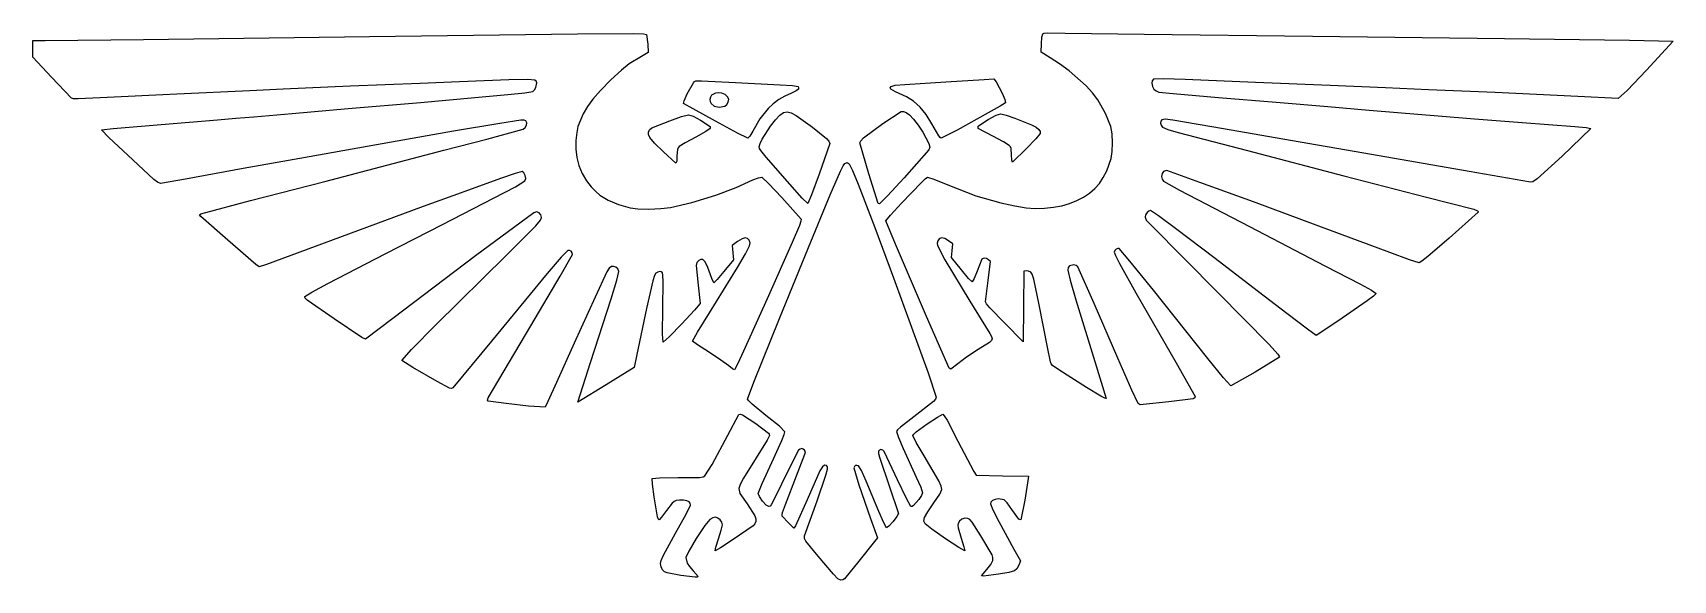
# Model space of a CAD drawing. Extents: x 161 to 610, y 135 to 285.
import ezdxf

# ---------------------------------------------------------------- set-up
doc = ezdxf.new("R2010")
doc.units = 0

msp = doc.modelspace()

# ---------------------------------------------------------------- linework, layer by layer
at = {"layer": 'Calque 1'}
for p, q in [((164.63423, 282.67641), (191.55553, 282.94917)), ((191.55553, 282.94917), (253.33573, 283.74981)), ((253.33573, 283.74981), (310.24513, 284.44611)), ((310.24513, 284.44611), (325.561505, 284.518667)), ((325.561505, 284.518667), (328.34098, 284.431195)), ((328.34098, 284.431195), (329.15043, 284.24777)), ((329.15043, 284.24777), (329.48768, 281.59872)), ((437.15821, 281.76907), (437.298584, 283.524795)), ((437.298584, 283.524795), (437.54164, 284.46644)), ((437.54164, 284.46644), (437.927731, 284.652943)), ((437.927731, 284.652943), (438.886811, 284.74535)), ((438.886811, 284.74535), (443.69003, 284.69033)), ((443.69003, 284.69033), (465.26703, 284.3907)), ((465.26703, 284.3907), (511.30453, 283.87003)), ((511.30453, 283.87003), (563.82433, 283.2108)), ((563.82433, 283.2108), (598.02173, 282.77199)), ((598.02173, 282.77199), (609.99413, 282.44369)), ((161.26679, 280.36431), (161.26079, 282.67941)), ((161.26079, 282.67941), (164.63423, 282.67641)), ((161.27279, 278.0492), (161.26679, 280.36431)), ((327.78028, 278.31025), (324.37638, 276.24501)), ((329.59667, 279.319), (327.78028, 278.31025)), ((329.48768, 281.59872), (329.59667, 279.319)), ((437.08891, 279.45016), (437.15821, 281.76907)), ((439.59385, 277.92847), (437.08891, 279.45016)), ((609.99413, 282.44369), (602.70721, 274.53746)), ((166.34479, 272.62525), (161.27279, 278.0492)), ((322.257377, 274.519969), (319.39202, 271.85613)), ((324.37638, 276.24501), (322.257377, 274.519969)), ((442.136895, 276.240064), (439.59385, 277.92847)), ((444.73346, 274.31753), (442.136895, 276.240064)), ((449.37227, 270.23709), (444.73346, 274.31753)), ((602.70721, 274.53746), (597.361427, 269.004874)), ((171.8843, 266.86306), (166.34479, 272.62525)), ((229.78773, 269.32159), (220.65961, 268.91198)), ((248.04393, 270.10846), (229.78773, 269.32159)), ((267.22623, 270.89902), (248.04393, 270.10846)), ((277.94183, 271.30528), (267.22623, 270.89902)), ((291.48523, 271.85065), (277.94183, 271.30528)), ((296.65545, 272.001773), (291.48523, 271.85065)), ((298.56284, 271.84025), (296.65545, 272.001773)), ((298.497154, 269.174551), (298.83915, 269.81496)), ((298.948184, 271.492914), (298.56284, 271.84025)), ((298.83915, 269.81496), (299.10846, 271.06787)), ((299.10846, 271.06787), (298.948184, 271.492914)), ((319.39202, 271.85613), (316.529672, 268.929748)), ((340.23926, 268.01696), (341.9535, 271.03776)), ((341.9535, 271.03776), (342.280846, 271.390127)), ((342.280846, 271.390127), (342.659365, 271.582223)), ((342.659365, 271.582223), (344.13974, 271.64346)), ((344.13974, 271.64346), (353.48054, 271.17319)), ((353.48054, 271.17319), (365.73934, 270.53249)), ((365.73934, 270.53249), (369.062901, 270.291142)), ((369.062901, 270.291142), (370.60312, 270.02836)), ((370.73621, 269.37292), (370.102647, 268.895405)), ((370.60312, 270.02836), (370.756867, 269.721171)), ((370.756867, 269.721171), (370.73621, 269.37292)), ((395.813076, 269.665959), (396.05138, 270.04683)), ((395.95818, 269.30347), (395.813076, 269.665959)), ((397.22409, 268.63763), (395.95818, 269.30347)), ((396.05138, 270.04683), (397.13358, 270.38747)), ((397.13358, 270.38747), (399.83083, 270.6178)), ((399.83083, 270.6178), (411.02743, 271.31768)), ((411.02743, 271.31768), (421.49993, 272.00283)), ((421.49993, 272.00283), (424.16721, 272.17104)), ((424.16721, 272.17104), (424.75659, 271.34332)), ((424.75659, 271.34332), (426.41008, 268.24486)), ((451.147339, 268.288766), (449.37227, 270.23709)), ((467.502479, 271.647854), (467.38369, 270.93174)), ((467.38369, 270.93174), (467.542025, 270.107428)), ((467.84671, 272.05094), (467.502479, 271.647854)), ((467.542025, 270.107428), (467.92431, 269.36338)), ((470.435065, 272.12927), (467.84671, 272.05094)), ((467.92431, 269.36338), (468.554158, 268.834095)), ((476.51182, 271.94528), (470.435065, 272.12927)), ((495.69412, 271.17892), (476.51182, 271.94528)), ((516.19932, 270.36773), (495.69412, 271.17892)), ((531.28052, 269.71829), (516.19932, 270.36773)), ((543.05452, 269.18696), (531.28052, 269.71829)), ((172.425604, 266.710905), (171.8843, 266.86306)), ((173.694269, 266.668899), (172.425604, 266.710905)), ((179.70471, 266.92566), (173.694269, 266.668899)), ((200.68361, 267.98386), (179.70471, 266.92566)), ((220.65961, 268.91198), (200.68361, 267.98386)), ((247.51463, 264.01878), (267.35843, 265.73168)), ((267.35843, 265.73168), (282.17513, 267.06459)), ((282.17513, 267.06459), (291.24479, 267.86905)), ((291.24479, 267.86905), (295.871807, 268.33783)), ((295.871807, 268.33783), (298.05309, 268.7197)), ((298.05309, 268.7197), (298.497154, 269.174551)), ((314.41791, 266.57347), (313.005566, 264.602559)), ((316.529672, 268.929748), (314.41791, 266.57347)), ((339.30502, 265.39599), (339.411881, 266.187966)), ((347.9788, 260.54778), (339.30502, 265.39599)), ((339.411881, 266.187966), (340.23926, 268.01696)), ((346.605102, 267.167856), (346.46909, 266.54937)), ((346.46909, 266.54937), (346.566239, 265.931689)), ((346.566239, 265.931689), (346.79982, 265.43265)), ((346.93211, 267.66881), (346.605102, 267.167856)), ((346.79982, 265.43265), (347.65971, 264.72866)), ((348.05659, 268.24982), (346.93211, 267.66881)), ((348.827776, 268.30196), (348.05659, 268.24982)), ((349.75305, 268.19732), (348.827776, 268.30196)), ((350.65205, 267.850946), (349.75305, 268.19732)), ((350.5398, 264.72208), (351.09757, 265.161214)), ((351.31348, 267.2773), (350.65205, 267.850946)), ((351.09757, 265.161214), (351.51737, 265.79726)), ((351.69015, 266.560804), (351.31348, 267.2773)), ((351.51737, 265.79726), (351.69015, 266.560804)), ((363.770155, 265.318446), (362.38184, 264.01718)), ((365.31612, 266.4864), (363.770155, 265.318446)), ((367.018487, 267.455141), (365.31612, 266.4864)), ((368.78285, 268.27743), (367.018487, 267.455141)), ((370.102647, 268.895405), (368.78285, 268.27743)), ((400.23731, 267.27602), (397.22409, 268.63763)), ((402.200089, 266.052351), (400.23731, 267.27602)), ((403.97722, 264.42528), (402.200089, 266.052351)), ((427.34215, 265.62999), (425.901875, 264.663673)), ((426.41008, 268.24486), (427.122824, 266.54006)), ((427.122824, 266.54006), (427.34215, 265.62999)), ((452.60074, 266.40063), (451.147339, 268.288766)), ((454.74096, 262.70328), (452.60074, 266.40063)), ((468.554158, 268.834095), (469.31338, 268.53398)), ((469.31338, 268.53398), (473.20452, 268.14415)), ((473.20452, 268.14415), (485.63992, 267.09042)), ((485.63992, 267.09042), (501.38262, 265.74357)), ((501.38262, 265.74357), (515.53782, 264.55259)), ((561.31082, 268.38275), (543.05452, 269.18696)), ((583.91932, 267.3267), (561.31082, 268.38275)), ((594.95482, 266.80432), (583.91932, 267.3267)), ((597.361427, 269.004874), (594.95482, 266.80432)), ((197.50846, 259.79468), (211.79596, 260.97745)), ((211.79596, 260.97745), (216.82304, 261.37994)), ((216.82304, 261.37994), (221.71783, 261.77797)), ((221.71783, 261.77797), (232.16883, 262.69571)), ((232.16883, 262.69571), (247.51463, 264.01878)), ((294.751509, 260.865975), (288.98889, 259.98734)), ((295.710375, 260.868243), (294.751509, 260.865975)), ((296.11903, 260.64679), (295.710375, 260.868243)), ((296.423332, 260.140315), (296.11903, 260.64679)), ((311.8248, 262.60272), (310.38533, 259.15585)), ((313.005566, 264.602559), (311.8248, 262.60272)), ((330.55895, 258.71504), (335.48889, 260.71058)), ((335.48889, 260.71058), (338.734295, 261.868305)), ((338.734295, 261.868305), (340.59241, 262.35337)), ((340.59241, 262.35337), (341.859126, 261.994176)), ((341.859126, 261.994176), (343.95301, 260.87326)), ((343.95301, 260.87326), (346.58941, 259.15089)), ((347.65971, 264.72866), (349.03632, 264.43119)), ((347.97885, 260.54778), (347.9788, 260.54778)), ((354.046324, 257.307708), (347.97885, 260.54778)), ((349.03632, 264.43119), (350.5398, 264.72205)), ((350.5398, 264.72205), (350.5398, 264.72208)), ((360.17752, 261.20697), (358.25038, 257.87474)), ((362.38184, 264.01718), (360.17752, 261.20697)), ((363.05072, 259.17155), (364.422879, 260.9346)), ((364.422879, 260.9346), (365.57816, 262.19602)), ((365.57816, 262.19602), (366.584646, 262.911483)), ((366.584646, 262.911483), (367.60689, 263.10022)), ((367.60689, 263.10022), (368.723484, 262.880472)), ((368.723484, 262.880472), (370.05352, 262.13208)), ((370.05352, 262.13208), (374.51498, 258.92521)), ((393.82951, 259.96204), (398.77723, 263.2128)), ((398.77723, 263.2128), (399.414471, 263.228991)), ((399.414471, 263.228991), (400.13827, 262.98926)), ((400.13827, 262.98926), (401.066329, 262.280745)), ((401.066329, 262.280745), (402.20378, 261.14296)), ((402.20378, 261.14296), (403.488235, 259.501804)), ((405.62858, 262.372321), (403.97722, 264.42528)), ((407.20071, 259.88638), (405.62858, 262.372321)), ((422.62449, 262.82362), (414.08056, 258.15894)), ((420.760282, 259.884889), (422.63966, 261.05949)), ((425.901875, 264.663673), (422.62449, 262.82362)), ((422.63966, 261.05949), (424.786932, 262.180604)), ((424.786932, 262.180604), (426.08168, 262.57109)), ((426.08168, 262.57109), (427.546, 262.223455)), ((427.546, 262.223455), (429.88824, 261.38766)), ((429.88824, 261.38766), (434.44289, 259.5493)), ((456.14105, 259.13141), (454.74096, 262.70328)), ((469.872209, 260.55746), (469.76509, 260.02246)), ((470.12974, 260.95674), (469.872209, 260.55746)), ((470.98187, 261.103229), (470.12974, 260.95674)), ((473.1063, 260.84222), (470.98187, 261.103229)), ((486.963, 258.46976), (473.1063, 260.84222)), ((515.53782, 264.55259), (526.78262, 263.62121)), ((526.78262, 263.62121), (534.58783, 262.95418)), ((534.58783, 262.95418), (545.70033, 262.03895)), ((545.70033, 262.03895), (555.6222, 261.24004)), ((555.6222, 261.24004), (568.7191, 260.2011)), ((180.07698, 258.19236), (183.23256, 258.59222)), ((182.04972, 256.15319), (180.07698, 258.19236)), ((188.61882, 250.00865), (182.04972, 256.15319)), ((183.23256, 258.59222), (197.50846, 259.79468)), ((276.35429, 257.81426), (255.31989, 254.08372)), ((288.98889, 259.98734), (276.35429, 257.81426)), ((285.48244, 255.69337), (295.39816, 258.4228)), ((295.39816, 258.4228), (295.936496, 258.858633)), ((295.936496, 258.858633), (296.31059, 259.46695)), ((296.31059, 259.46695), (296.423332, 260.140315)), ((310.040612, 257.441079), (309.80667, 255.32139)), ((310.38533, 259.15585), (310.040612, 257.441079)), ((329.68924, 257.6665), (330.016121, 258.25902)), ((329.689445, 256.933211), (329.68924, 257.6665)), ((330.05265, 256.10867), (329.689445, 256.933211)), ((330.016121, 258.25902), (330.55895, 258.71504)), ((331.363759, 254.590346), (330.05265, 256.10867)), ((342.59466, 256.22109), (339.683999, 254.648462)), ((345.36129, 257.726723), (342.59466, 256.22109)), ((346.59441, 258.56007), (345.36129, 257.726723)), ((346.58941, 259.15089), (346.59441, 258.56007)), ((356.82126, 255.95885), (354.046324, 257.307708)), ((357.40352, 256.469934), (356.82126, 255.95885)), ((358.25038, 257.87474), (357.40352, 256.469934)), ((360.7483, 255.64398), (363.05072, 259.17155)), ((374.51498, 258.92521), (378.41758, 255.87269)), ((378.41758, 255.87269), (379.02048, 255.138333)), ((387.770967, 255.234534), (388.4717, 255.99584)), ((388.4717, 255.99584), (393.82951, 259.96204)), ((403.488235, 259.501804), (404.76975, 257.58308)), ((404.76975, 257.58308), (406.39591, 254.45807)), ((409.0893, 256.55182), (407.20071, 259.88638)), ((409.08934, 256.55182), (409.0893, 256.55182)), ((409.443986, 256.131383), (409.08934, 256.55182)), ((409.78718, 255.95651), (409.443986, 256.131383)), ((414.08056, 258.15894), (409.78718, 255.95651)), ((419.88993, 258.60403), (419.89693, 259.18353)), ((423.85645, 256.47829), (419.88993, 258.60403)), ((419.89693, 259.18353), (420.760282, 259.884889)), ((426.759109, 254.948025), (423.85645, 256.47829)), ((434.44289, 259.5493), (435.701729, 258.916456)), ((436.80435, 257.1764), (435.628122, 255.713334)), ((435.701729, 258.916456), (436.49952, 258.31461)), ((436.49952, 258.31461), (436.799752, 257.740532)), ((436.799752, 257.740532), (436.80435, 257.1764)), ((456.50751, 257.147605), (456.14105, 259.13141)), ((456.63736, 254.63349), (456.50751, 257.147605)), ((469.76509, 260.02246), (469.920876, 259.442974)), ((469.920876, 259.442974), (470.2954, 258.93674)), ((470.2954, 258.93674), (471.777125, 258.322911)), ((471.777125, 258.322911), (474.59487, 257.48475)), ((474.59487, 257.48475), (493.57757, 252.52057)), ((505.3515, 255.29628), (486.963, 258.46976)), ((568.7191, 260.2011), (583.0814, 259.10899)), ((587.44703, 258.57416), (579.58996, 251.04935)), ((583.0814, 259.10899), (586.195483, 258.81879)), ((586.195483, 258.81879), (587.44703, 258.57416)), ((255.31989, 254.08372), (234.28549, 250.37082)), ((259.81784, 248.95836), (273.70844, 252.61356)), ((273.70844, 252.61356), (285.48244, 255.69337)), ((309.80667, 255.32139), (309.78895, 252.952229)), ((309.78895, 252.952229), (310.05851, 250.66439)), ((333.7626, 252.15895), (331.363759, 254.590346)), ((333.76266, 252.15895), (333.7626, 252.15895)), ((337.20471, 249.07734), (333.76266, 252.15895)), ((337.579677, 252.833091), (337.47332, 251.07435)), ((337.770531, 253.281916), (337.579677, 252.833091)), ((338.10464, 253.65404), (337.770531, 253.281916)), ((339.683999, 254.648462), (338.10464, 253.65404)), ((359.96769, 253.53641), (360.199107, 254.444369)), ((360.070382, 253.10002), (359.96769, 253.53641)), ((360.401199, 252.517467), (360.070382, 253.10002)), ((360.199107, 254.444369), (360.7483, 255.64398)), ((361.85278, 250.75829), (360.401199, 252.517467)), ((379.26248, 254.5155), (376.40814, 246.05328)), ((379.02048, 255.138333), (379.26248, 254.5155)), ((387.47951, 254.66054), (387.770967, 255.234534)), ((389.99306, 246.19462), (387.47951, 254.66054)), ((406.38891, 252.78473), (399.65313, 245.10855)), ((406.610056, 253.514559), (406.38891, 252.78473)), ((406.39591, 254.45807), (406.610056, 253.514559)), ((428.35454, 253.95182), (426.759109, 254.948025)), ((428.710051, 253.562412), (428.35454, 253.95182)), ((428.91053, 253.110326), (428.710051, 253.562412)), ((429.0191, 251.33893), (428.91053, 253.110326)), ((429.01925, 251.33893), (429.0191, 251.33893)), ((429.078577, 249.928544), (429.01925, 251.33893)), ((433.03144, 252.97994), (429.22123, 249.34192)), ((435.628122, 255.713334), (433.03144, 252.97994)), ((456.29499, 250.40016), (456.54179, 252.243971)), ((456.54179, 252.243971), (456.63736, 254.63349)), ((493.57757, 252.52057), (519.90357, 245.6318)), ((525.3275, 251.82161), (505.3515, 255.29628)), ((554.1671, 246.82066), (525.3275, 251.82161)), ((194.34623, 244.64989), (188.61882, 250.00865)), ((218.80739, 247.60198), (203.03149, 244.70073)), ((234.28549, 250.37082), (218.80739, 247.60198)), ((241.16474, 244.05691), (259.81784, 248.95836)), ((310.05851, 250.66439), (310.635066, 248.436322)), ((310.635066, 248.436322), (311.53884, 246.24856)), ((337.39828, 249.635243), (337.20471, 249.07734)), ((337.47332, 251.07435), (337.39828, 249.635243)), ((368.3703, 243.3123), (361.85278, 250.75829)), ((379.41807, 240.42992), (382.194349, 246.895489)), ((382.194349, 246.895489), (382.957904, 248.392697)), ((382.957904, 248.392697), (383.43219, 249.00439)), ((383.43219, 249.00439), (384.05091, 249.284343)), ((384.05091, 249.284343), (384.56472, 248.92009)), ((384.56472, 248.92009), (385.502484, 247.064757)), ((385.502484, 247.064757), (387.06772, 243.31275)), ((429.22123, 249.34192), (429.078577, 249.928544)), ((454.07929, 245.162311), (455.04237, 246.97838)), ((455.04237, 246.97838), (456.29499, 250.40016)), ((471.072464, 247.041721), (470.58907, 246.79332)), ((471.44896, 247.08865), (471.072464, 247.041721)), ((480.48057, 243.81975), (471.44896, 247.08865)), ((570.991, 243.90646), (554.1671, 246.82066)), ((579.58996, 251.04935), (572.802194, 244.80501)), ((195.406115, 243.852634), (194.34623, 244.64989)), ((196.1912, 243.52103), (195.406115, 243.852634)), ((203.03149, 244.70073), (196.1912, 243.52103)), ((220.79184, 238.83924), (241.16474, 244.05691)), ((289.24244, 244.93256), (278.47104, 241.00634)), ((287.3025, 239.48661), (293.311465, 242.658929)), ((293.212174, 246.309844), (289.24244, 244.93256)), ((295.11811, 246.77836), (293.212174, 246.309844)), ((293.311465, 242.658929), (295.85915, 244.23857)), ((295.581692, 246.422419), (295.11811, 246.77836)), ((295.94605, 245.73203), (295.581692, 246.422419)), ((295.85915, 244.23857), (296.109521, 244.887939)), ((296.109521, 244.887939), (295.94605, 245.73203)), ((311.53884, 246.24856), (312.695912, 244.281661)), ((312.695912, 244.281661), (313.97048, 242.59557)), ((313.97048, 242.59557), (315.248225, 241.328832)), ((348.08594, 240.32126), (353.62543, 242.4737)), ((353.62543, 242.4737), (358.18544, 244.49068)), ((358.18544, 244.49068), (359.77355, 245.09248)), ((359.77355, 245.09248), (360.70031, 245.25829)), ((360.70031, 245.25829), (362.498535, 243.559332)), ((362.498535, 243.559332), (366.18187, 239.6778)), ((371.722413, 239.54903), (368.3703, 243.3123)), ((368.3703, 243.3123), (368.3703, 243.3123)), ((376.40814, 246.05328), (374.319006, 240.432676)), ((387.06772, 243.31275), (391.56452, 231.53875)), ((392.5066, 238.04765), (389.99306, 246.19462)), ((399.65313, 245.10855), (395.033339, 240.131577)), ((398.93677, 238.12771), (404.38513, 243.84163)), ((404.38513, 243.84163), (405.32946, 244.767435)), ((405.32946, 244.767435), (406.00622, 245.24264)), ((406.00622, 245.24264), (407.746775, 244.751894)), ((407.746775, 244.751894), (411.60422, 243.17244)), ((411.60422, 243.17244), (419.22953, 240.12238)), ((451.768062, 242.183347), (453.02495, 243.5576)), ((453.02495, 243.5576), (454.07929, 245.162311)), ((470.164553, 246.2755), (470.02952, 245.48777)), ((470.02952, 245.48777), (470.16301, 244.703234)), ((470.16301, 244.703234), (470.53062, 244.1451)), ((470.58907, 246.79332), (470.164553, 246.2755)), ((470.53062, 244.1451), (474.96239, 241.67727)), ((495.16497, 238.49235), (480.48057, 243.81975)), ((519.90357, 245.6318), (542.52547, 239.78837)), ((571.620287, 243.974723), (570.991, 243.90646)), ((572.802194, 244.80501), (571.620287, 243.974723)), ((207.19974, 235.26622), (220.79184, 238.83924)), ((278.47104, 241.00634), (268.02004, 237.21992)), ((273.3116, 232.32096), (287.3025, 239.48661)), ((315.248225, 241.328832), (316.41296, 240.37015)), ((316.41296, 240.37015), (318.68784, 238.97279)), ((318.68784, 238.97279), (321.46596, 237.77072)), ((335.6893, 236.99639), (341.52689, 238.36328)), ((341.52689, 238.36328), (348.08594, 240.32126)), ((366.18187, 239.6778), (371.42503, 233.77003)), ((373.28336, 238.03933), (371.722413, 239.54903)), ((374.319006, 240.432676), (373.28336, 238.03933)), ((373.45652, 226.05812), (379.41807, 240.42992)), ((392.88857, 238.01155), (392.50632, 238.04765)), ((392.50632, 238.04765), (392.5066, 238.04765)), ((395.033339, 240.131577), (392.88857, 238.01155)), ((395.890367, 234.867301), (398.93677, 238.12771)), ((419.22953, 240.12238), (426.1087, 238.24454)), ((426.1087, 238.24454), (429.930275, 237.411859)), ((442.72488, 237.44733), (444.835584, 238.071452)), ((444.835584, 238.071452), (446.82592, 238.8503)), ((446.82592, 238.8503), (448.637411, 239.825404)), ((448.637411, 239.825404), (450.31808, 240.92137)), ((450.31808, 240.92137), (451.768062, 242.183347)), ((474.96239, 241.67727), (494.10659, 231.7542)), ((513.02437, 231.88176), (495.16497, 238.49235)), ((542.52547, 239.78837), (555.42617, 236.47063)), ((206.836777, 234.973214), (207.19974, 235.26622)), ((207.19974, 234.52642), (206.836777, 234.973214)), ((214.57416, 228.0404), (207.19974, 234.52642)), ((268.02004, 237.21992), (245.13354, 228.76321)), ((298.31026, 235.53192), (282.40206, 223.71182)), ((299.036712, 235.816869), (298.31026, 235.53192)), ((298.858294, 231.948801), (300.145386, 233.463927)), ((299.73702, 235.49722), (299.036712, 235.816869)), ((300.275315, 234.954574), (299.73702, 235.49722)), ((300.145386, 233.463927), (300.43147, 234.19748)), ((300.43147, 234.19748), (300.275315, 234.954574)), ((321.46596, 237.77072), (324.64096, 236.88115)), ((324.64096, 236.88115), (326.811371, 236.63771)), ((326.811371, 236.63771), (329.80034, 236.53767)), ((329.80034, 236.53767), (333.048236, 236.656986)), ((333.048236, 236.656986), (335.6893, 236.99639)), ((371.42503, 233.77003), (371.379535, 233.226004)), ((394.62328, 233.3016), (395.890367, 234.867301)), ((429.930275, 237.411859), (432.98787, 236.88754)), ((432.98787, 236.88754), (435.50141, 236.718526)), ((435.50141, 236.718526), (438.01495, 236.75811)), ((438.01495, 236.75811), (440.43533, 237.032869)), ((440.43533, 237.032869), (442.72488, 237.44733)), ((465.68701, 235.008393), (465.53157, 234.36887)), ((465.53157, 234.36887), (465.867918, 233.524124)), ((466.06073, 235.58346), (465.68701, 235.008393)), ((465.867918, 233.524124), (466.9664, 232.31835)), ((466.552806, 235.957185), (466.06073, 235.58346)), ((466.99281, 236.11263), (466.552806, 235.957185)), ((469.160328, 234.6891), (466.99281, 236.11263)), ((473.80583, 231.26658), (469.160328, 234.6891)), ((556.6168, 235.73585), (548.75375, 228.61153)), ((555.42617, 236.47063), (556.448741, 236.087434)), ((556.448741, 236.087434), (556.631384, 235.912752)), ((556.631384, 235.912752), (556.6168, 235.73585)), ((257.8335, 224.34992), (273.3116, 232.32096)), ((290.70803, 223.83048), (298.858294, 231.948801)), ((370.984659, 232.039932), (369.00366, 227.36301)), ((371.379535, 233.226004), (370.984659, 232.039932)), ((391.56452, 231.53875), (396.6942, 217.72365)), ((397.24002, 226.92092), (394.62328, 233.3016)), ((466.9664, 232.31835), (485.5267, 213.67195)), ((484.71383, 223.01076), (473.80583, 231.26658)), ((494.10659, 231.7542), (514.74409, 221.0373)), ((532.43557, 224.62571), (513.02437, 231.88176)), ((222.31582, 221.36464), (214.57416, 228.0404)), ((245.13354, 228.76321), (225.22624, 221.42537)), ((307.60579, 225.21893), (305.805255, 223.425791)), ((308.090811, 225.186788), (307.60579, 225.21893)), ((308.51584, 224.9881), (308.090811, 225.186788)), ((308.785846, 224.60988), (308.51584, 224.9881)), ((308.89815, 224.1461), (308.785846, 224.60988)), ((354.05712, 227.63421), (352.56319, 226.56442)), ((352.56319, 226.56442), (352.72876, 224.60567)), ((352.72876, 224.60567), (352.89434, 222.64692)), ((355.292076, 228.389743), (354.05712, 227.63421)), ((356.16335, 228.70399), (355.292076, 228.389743)), ((356.723636, 228.521364), (356.16335, 228.70399)), ((356.219597, 224.330404), (357.31652, 226.45356)), ((357.20245, 228.05259), (356.723636, 228.521364)), ((357.491475, 227.346), (357.20245, 228.05259)), ((357.31652, 226.45356), (357.491475, 227.346)), ((369.00366, 227.36301), (362.155, 212.03521)), ((365.51433, 206.61122), (373.45652, 226.05812)), ((405.74643, 207.14082), (397.24002, 226.92092)), ((408.81141, 227.88159), (408.688047, 227.208175)), ((408.688047, 227.208175), (408.73021, 226.55867)), ((408.73021, 226.55867), (410.79176, 222.62162)), ((409.17646, 228.433453), (408.81141, 227.88159)), ((409.8416, 228.64942), (409.17646, 228.433453)), ((410.714622, 228.508915), (409.8416, 228.64942)), ((411.77417, 227.88487), (410.714622, 228.508915)), ((412.91776, 227.04294), (411.77417, 227.88487)), ((412.56338, 223.26119), (412.74057, 225.15207)), ((412.74057, 225.15207), (412.91776, 227.04294)), ((457.297026, 225.248364), (457.10988, 224.75325)), ((457.10988, 224.75325), (457.452359, 223.832028)), ((457.62431, 225.61057), (457.297026, 225.248364)), ((458.044846, 225.753941), (457.62431, 225.61057)), ((458.45624, 225.72278), (458.044846, 225.753941)), ((461.373489, 222.314593), (458.45624, 225.72278)), ((537.904971, 222.647819), (532.43557, 224.62571)), ((548.75375, 228.61153), (542.894824, 223.552081)), ((223.17832, 220.70009), (222.31582, 221.36464)), ((225.22624, 221.42537), (223.17832, 220.70009)), ((242.0034, 216.20228), (257.8335, 224.34992)), ((282.40206, 223.71182), (259.72946, 206.62352)), ((271.49003, 204.87008), (290.70803, 223.83048)), ((305.805255, 223.425791), (301.96883, 218.90269)), ((305.55625, 218.191675), (308.89815, 224.1461)), ((318.962981, 220.386727), (318.32859, 219.35138)), ((319.55283, 220.86181), (318.962981, 220.386727)), ((320.149206, 220.871456), (319.55283, 220.86181)), ((320.79131, 220.68761), (320.149206, 220.871456)), ((321.329545, 220.240172), (320.79131, 220.68761)), ((321.54954, 219.49929), (321.329545, 220.240172)), ((342.907212, 221.965847), (342.76492, 221.14476)), ((342.76492, 221.14476), (343.31163, 215.72033)), ((343.41342, 222.50213), (342.907212, 221.965847)), ((344.026104, 222.757636), (343.41342, 222.50213)), ((344.58544, 222.76088), (344.026104, 222.757636)), ((345.170822, 222.132561), (344.58544, 222.76088)), ((345.88312, 220.55613), (345.170822, 222.132561)), ((346.97937, 217.52903), (345.88312, 220.55613)), ((346.36501, 208.20522), (354.02151, 220.55652)), ((352.89434, 222.64692), (350.32452, 219.45366)), ((354.02151, 220.55652), (356.219597, 224.330404)), ((410.79176, 222.62162), (417.58478, 211.37682)), ((415.26624, 219.88571), (412.56338, 223.26119)), ((417.262034, 217.530754), (415.26624, 219.88571)), ((420.86117, 222.80438), (419.56832, 219.58406)), ((421.199937, 223.04712), (420.86117, 222.80438)), ((421.61387, 223.14808), (421.199937, 223.04712)), ((422.118169, 223.007055), (421.61387, 223.14808)), ((422.67421, 222.668), (422.118169, 223.007055)), ((422.57123, 217.0126), (423.26709, 222.18791)), ((423.26709, 222.18791), (422.67421, 222.668)), ((444.48778, 220.593931), (444.36494, 219.83149)), ((444.87672, 221.02212), (444.48778, 220.593931)), ((446.06124, 221.29601), (444.87672, 221.02212)), ((446.655467, 221.13346), (446.06124, 221.29601)), ((447.11915, 220.7007), (446.655467, 221.13346)), ((451.59457, 210.71267), (447.11915, 220.7007)), ((457.452359, 223.832028), (458.559819, 221.665134)), ((458.559819, 221.665134), (463.03051, 213.66775)), ((467.81876, 214.33868), (461.373489, 222.314593)), ((495.03263, 215.1088), (484.71383, 223.01076)), ((514.74409, 221.0373), (524.46753, 215.98477)), ((540.51598, 221.82516), (537.904971, 222.647819)), ((541.25658, 222.260681), (540.51598, 221.82516)), ((542.894824, 223.552081), (541.25658, 222.260681)), ((237.598635, 213.841635), (242.0034, 216.20228)), ((301.96883, 218.90269), (286.77213, 200.38189)), ((297.52145, 204.6126), (305.55625, 218.191675)), ((318.32859, 219.35138), (315.10982, 212.43215)), ((319.4695, 211.9605), (321.045357, 217.114207)), ((321.045357, 217.114207), (321.54954, 219.49929)), ((330.848399, 216.887136), (329.15673, 209.38941)), ((331.311371, 218.38695), (330.848399, 216.887136)), ((331.67483, 218.98055), (331.311371, 218.38695)), ((332.21147, 219.307566), (331.67483, 218.98055)), ((332.7077, 219.44358), (332.21147, 219.307566)), ((333.131144, 219.331159), (332.7077, 219.44358)), ((333.49278, 219.06087), (333.131144, 219.331159)), ((333.635052, 218.422501), (333.49278, 219.06087)), ((333.61836, 209.40357), (333.701167, 216.772447)), ((333.701167, 216.772447), (333.635052, 218.422501)), ((343.31163, 215.72033), (343.77465, 210.72907)), ((347.52807, 216.40047), (346.97937, 217.52903)), ((348.443006, 217.239566), (347.52807, 216.40047)), ((350.32452, 219.45366), (348.443006, 217.239566)), ((396.6942, 217.72365), (401.63561, 204.22995)), ((418.26491, 216.60883), (417.262034, 217.530754)), ((418.76981, 217.523475), (418.26491, 216.60883)), ((419.56832, 219.58406), (418.76981, 217.523475)), ((421.87537, 211.20629), (422.57123, 217.0126)), ((432.3264, 219.57621), (432.2569, 209.92482)), ((433.00842, 219.65551), (432.3264, 219.57621)), ((433.663151, 219.5714), (433.00842, 219.65551)), ((434.27955, 219.25779), (433.663151, 219.5714)), ((434.644928, 218.711429), (434.27955, 219.25779)), ((435.063476, 217.36336), (434.644928, 218.711429)), ((436.55568, 210.31493), (435.063476, 217.36336)), ((444.36494, 219.83149), (445.01751, 217.066136)), ((445.01751, 217.066136), (446.58646, 211.70486)), ((524.46753, 215.98477), (527.504036, 214.326893)), ((235.67661, 212.62534), (237.598635, 213.841635)), ((235.763974, 212.182642), (235.67661, 212.62534)), ((236.27901, 211.66676), (235.763974, 212.182642)), ((243.66413, 206.52852), (236.27901, 211.66676)), ((315.10982, 212.43215), (309.3757, 199.86445)), ((313.78513, 194.5732), (319.4695, 211.9605)), ((362.155, 212.03521), (355.71284, 197.64981)), ((417.58478, 211.37682), (423.10186, 202.5153)), ((422.144213, 210.642038), (421.87537, 211.20629)), ((446.58646, 211.70486), (451.75854, 194.83766)), ((463.03051, 213.66775), (474.06491, 194.47545)), ((482.68106, 195.66648), (467.81876, 214.33868)), ((485.5267, 213.67195), (499.4782, 199.46065)), ((504.29305, 207.96789), (495.03263, 215.1088)), ((526.31961, 211.47867), (518.22145, 205.8935)), ((528.048086, 212.750305), (526.31961, 211.47867)), ((527.504036, 214.326893), (528.76701, 213.45827)), ((528.76701, 213.45827), (528.048086, 212.750305)), ((251.2628, 201.44125), (243.66413, 206.52852)), ((259.72946, 206.62352), (252.23276, 200.93503)), ((329.15673, 209.38941), (326.4693, 196.74421)), ((333.539107, 202.352652), (333.61836, 209.40357)), ((342.28973, 208.892884), (338.83708, 205.17938)), ((343.77465, 210.72907), (342.28973, 208.892884)), ((343.085596, 202.870396), (346.36501, 208.20522)), ((358.47429, 189.20572), (365.51433, 206.61122)), ((411.89334, 193.05172), (405.74643, 207.14082)), ((423.021951, 209.570154), (422.144213, 210.642038)), ((427.03138, 205.42436), (423.021951, 209.570154)), ((432.2569, 209.92482), (432.1874, 200.27343)), ((438.81044, 198.80643), (436.55568, 210.31493)), ((458.10491, 195.76377), (451.59457, 210.71267)), ((509.93605, 203.65027), (504.29305, 207.96789)), ((264.83486, 198.122923), (271.49003, 204.87008)), ((285.82865, 184.9102), (297.52145, 204.6126)), ((333.70476, 200.12899), (333.539107, 202.352652)), ((338.83708, 205.17938), (335.327236, 201.612544)), ((341.76483, 200.43823), (343.085596, 202.870396)), ((401.63561, 204.22995), (406.15663, 191.71715)), ((423.10186, 202.5153), (423.543685, 201.6942)), ((432.1874, 200.27343), (427.03138, 205.42436)), ((512.35506, 201.98137), (509.93605, 203.65027)), ((518.22145, 205.8935), (512.35506, 201.98137)), ((252.23276, 200.93503), (251.2628, 201.44125)), ((262.16693, 195.15452), (264.83486, 198.122923)), ((286.77213, 200.38189), (276.17773, 187.63669)), ((309.3757, 199.86445), (304.52548, 189.13025)), ((335.327236, 201.612544), (333.70476, 200.12899)), ((343.067912, 199.412658), (341.76483, 200.43823)), ((346.09688, 197.45962), (343.067912, 199.412658)), ((349.482991, 195.260995), (346.09688, 197.45962)), ((355.71284, 197.64981), (354.056099, 194.092384)), ((419.88441, 198.10935), (416.663291, 196.017754)), ((422.958132, 200.084524), (419.88441, 198.10935)), ((423.559051, 200.625653), (422.958132, 200.084524)), ((423.543685, 201.6942), (423.72745, 201.01383)), ((423.72745, 201.01383), (423.559051, 200.625653)), ((439.62602, 194.79681), (438.81044, 198.80643)), ((499.4782, 199.46065), (501.842631, 196.852159)), ((265.17923, 193.23043), (262.16693, 195.15452)), ((271.84546, 189.38318), (265.17923, 193.23043)), ((310.35966, 183.7628), (313.78513, 194.5732)), ((325.73456, 193.22716), (318.09476, 188.4473)), ((326.4693, 196.74421), (325.73456, 193.22716)), ((351.64475, 193.64494), (349.482991, 195.260995)), ((352.635902, 192.827938), (351.64475, 193.64494)), ((354.056099, 194.092384), (353.20758, 192.55044)), ((412.37012, 192.72099), (411.89334, 193.05172)), ((414.31551, 194.253), (412.37012, 192.72099)), ((416.663291, 196.017754), (414.31551, 194.253)), ((439.828157, 194.251639), (439.62602, 194.79681)), ((440.197707, 193.77551), (439.828157, 194.251639)), ((441.92093, 192.56086), (440.197707, 193.77551)), ((451.75854, 194.83766), (454.84458, 184.72346)), ((461.88623, 187.0325), (458.10491, 195.76377)), ((474.06491, 194.47545), (479.21836, 185.2932)), ((486.957429, 190.409526), (482.68106, 195.66648)), ((502.282, 196.03195), (495.61019, 191.94814)), ((501.842631, 196.852159), (502.249082, 196.27523)), ((502.249082, 196.27523), (502.282, 196.03195)), ((275.203135, 187.556726), (271.84546, 189.38318)), ((304.52548, 189.13025), (302.13952, 183.90479)), ((353.20758, 192.55044), (352.635902, 192.827938)), ((356.78743, 184.5321), (358.47429, 189.20572)), ((406.15663, 191.71715), (408.38118, 185.08594)), ((449.47407, 187.77916), (441.92093, 192.56086)), ((488.94716, 188.22299), (486.957429, 190.409526)), ((495.61019, 191.94814), (488.94716, 188.22299)), ((275.811152, 187.429838), (275.203135, 187.556726)), ((276.17773, 187.63669), (275.811152, 187.429838)), ((285.645516, 184.316313), (285.82865, 184.9102)), ((285.84585, 184.0105), (285.645516, 184.316313)), ((290.72559, 183.3399), (285.84585, 184.0105)), ((318.09476, 188.4473), (310.35966, 183.7628)), ((357.101891, 184.069444), (356.78743, 184.5321)), ((358.045873, 183.17865), (357.101891, 184.069444)), ((408.167446, 184.556577), (407.65357, 183.94164)), ((408.38118, 185.08594), (408.167446, 184.556577)), ((453.438713, 185.351123), (449.47407, 187.77916)), ((454.508271, 184.785633), (453.438713, 185.351123)), ((454.84458, 184.72346), (454.508271, 184.785633)), ((463.6496, 183.3803), (461.88623, 187.0325)), ((478.72235, 184.6648), (472.01389, 183.8562)), ((479.171434, 184.887013), (478.72235, 184.6648)), ((479.21836, 185.2932), (479.171434, 184.887013)), ((296.8596, 182.6723), (290.72559, 183.3399)), ((296.85974, 182.67239), (296.8596, 182.6723)), ((299.93762, 182.43599), (296.85974, 182.67239)), ((301.428, 182.40199), (299.93762, 182.43599)), ((302.13952, 183.90479), (301.428, 182.40199)), ((351.36611, 174.7289), (354.43447, 180.397)), ((354.43447, 180.397), (354.796421, 180.4838)), ((354.796421, 180.4838), (355.39121, 180.309)), ((355.39121, 180.309), (359.08781, 177.853)), ((361.82598, 180.1095), (358.045873, 183.17865)), ((365.487689, 177.129887), (361.82598, 180.1095)), ((402.22961, 179.75854), (398.590794, 176.91779)), ((407.65357, 183.94164), (402.22961, 179.75854)), ((405.87203, 177.7797), (408.719345, 179.642925)), ((408.719345, 179.642925), (410.17151, 180.4179)), ((410.17151, 180.4179), (410.582936, 180.025647)), ((410.582936, 180.025647), (411.364438, 178.76195)), ((463.64959, 183.3802), (463.6496, 183.3803)), ((464.1692, 183.038988), (463.64959, 183.3802)), ((464.9901, 183.0466), (464.1692, 183.038988)), ((472.01389, 183.8562), (464.9901, 183.0466)), ((359.08781, 177.853), (362.49255, 175.2401)), ((362.49255, 175.2401), (362.718257, 174.934622)), ((367.00547, 175.6229), (365.487689, 177.129887)), ((366.837268, 174.891691), (367.00547, 175.6229)), ((397.783074, 176.145237), (397.53326, 175.70394)), ((397.53326, 175.70394), (398.07286, 174.108128)), ((398.590794, 176.91779), (397.783074, 176.145237)), ((402.230122, 174.988266), (402.881746, 175.604675)), ((402.881746, 175.604675), (405.87203, 177.7797)), ((411.364438, 178.76195), (414.33431, 173.0986)), ((347.06337, 166.6913), (351.36611, 174.7289)), ((362.11767, 173.3016), (359.12898, 168.4622)), ((362.750348, 174.6097), (362.11767, 173.3016)), ((362.718257, 174.934622), (362.750348, 174.6097)), ((363.42212, 167.2213), (366.187325, 173.25555)), ((366.187325, 173.25555), (366.837268, 174.891691)), ((370.74332, 170.5617), (367.84835, 165.0716)), ((371.169318, 170.888712), (370.74332, 170.5617)), ((371.6127, 171.0247), (371.169318, 170.888712)), ((372.031281, 170.908187), (371.6127, 171.0247)), ((372.39764, 170.6281), (372.031281, 170.908187)), ((372.592259, 170.159112), (372.39764, 170.6281)), ((392.860991, 170.63864), (392.5954, 170.34644)), ((393.27662, 170.76014), (392.860991, 170.63864)), ((393.76162, 170.594527), (393.27662, 170.76014)), ((394.194, 170.19634), (393.76162, 170.594527)), ((398.07286, 174.108128), (399.3702, 171.04014)), ((399.3702, 171.04014), (402.94207, 163.22454)), ((402.03119, 174.595), (402.230122, 174.988266)), ((402.933264, 172.736312), (402.03119, 174.595)), ((405.10208, 169.0348), (402.933264, 172.736312)), ((414.33431, 173.0986), (418.70209, 164.7642)), ((345.11183, 163.5824), (347.06337, 166.6913)), ((359.12898, 168.4622), (355.68214, 162.9791)), ((360.7919, 161.509388), (363.42212, 167.2213)), ((370.18584, 163.6164), (372.44004, 169.5036)), ((372.44004, 169.5036), (372.592259, 170.159112)), ((377.256551, 166.063725), (376.56543, 164.9393)), ((377.87004, 166.4767), (377.256551, 166.063725)), ((378.358019, 166.406013), (377.87004, 166.4767)), ((378.69653, 166.0798), (378.358019, 166.406013)), ((378.655194, 165.405986), (378.69653, 166.0798)), ((386.002099, 166.161927), (385.89159, 165.73584)), ((386.26779, 166.42324), (386.002099, 166.161927)), ((386.67557, 166.449027), (386.26779, 166.42324)), ((387.12769, 166.30824), (386.67557, 166.449027)), ((387.944586, 165.005177), (387.12769, 166.30824)), ((392.5954, 170.34644), (392.602569, 169.690077)), ((392.602569, 169.690077), (392.84265, 168.69284)), ((392.84265, 168.69284), (395.65554, 160.58714)), ((397.83691, 162.49364), (394.194, 170.19634)), ((409.07083, 162.238), (405.10208, 169.0348)), ((330.72769, 162.8254), (332.68708, 163.016975)), ((330.813135, 161.260138), (330.72769, 162.8254)), ((332.68708, 163.016975), (337.75306, 163.0872)), ((337.75306, 163.0872), (343.64325, 163.162975)), ((343.64325, 163.162975), (344.662135, 163.311722)), ((344.662135, 163.311722), (345.11183, 163.5824)), ((355.68214, 162.9791), (354.762136, 161.255688)), ((367.84835, 165.0716), (364.25739, 157.5971)), ((367.13037, 155.7328), (370.18584, 163.6164)), ((376.56543, 164.9393), (373.06386, 157.0279)), ((375.78515, 156.7372), (378.20309, 163.774788)), ((378.20309, 163.774788), (378.655194, 165.405986)), ((385.89159, 165.73584), (387.24249, 161.16344)), ((389.2663, 162.12074), (387.944586, 165.005177)), ((392.71676, 153.84524), (389.2663, 162.12074)), ((400.231929, 157.413115), (397.83691, 162.49364)), ((402.94207, 163.22454), (404.167373, 160.442665)), ((409.704942, 160.78925), (409.07083, 162.238)), ((418.70209, 164.7642), (419.36569, 163.7492)), ((419.36569, 163.7492), (426.50729, 163.6169)), ((426.50729, 163.6169), (433.6489, 163.4846)), ((433.5724, 162.8231), (432.5954, 156.9072)), ((433.6489, 163.4846), (433.5724, 162.8231)), ((331.2458, 157.8645), (330.813135, 161.260138)), ((332.13864, 152.3716), (331.2458, 157.8645)), ((354.762136, 161.255688), (354.4062, 160.1175)), ((354.4062, 160.1175), (354.71413, 158.7707)), ((354.71413, 158.7707), (356.70187, 155.9019)), ((359.69801, 158.7866), (360.7919, 161.509388)), ((360.048959, 157.920063), (359.69801, 158.7866)), ((360.8925, 156.6711), (360.048959, 157.920063)), ((364.25739, 157.5971), (363.26839, 155.6594)), ((387.24249, 161.16344), (390.44015, 151.88174)), ((395.65554, 160.58714), (398.06243, 153.29644)), ((401.42913, 155.22264), (400.231929, 157.413115)), ((403.66263, 157.09174), (402.21079, 155.45094)), ((404.379036, 158.16549), (403.66263, 157.09174)), ((404.167373, 160.442665), (404.67701, 158.94884)), ((404.67701, 158.94884), (404.379036, 158.16549)), ((407.75547, 156.1651), (409.368285, 158.525788)), ((409.368285, 158.525788), (409.96869, 159.8097)), ((409.96869, 159.8097), (409.704942, 160.78925)), ((424.489726, 157.145888), (423.78589, 156.855)), ((425.35617, 157.2669), (424.489726, 157.145888)), ((426.96631, 157.0282), (425.35617, 157.2669)), ((334.59993, 154.0863), (333.277865, 152.3147)), ((336.196453, 156.143863), (334.59993, 154.0863)), ((336.740594, 156.602658), (336.196453, 156.143863)), ((337.25368, 156.8242), (336.740594, 156.602658)), ((337.08284, 147.8631), (339.974364, 153.069325)), ((338.205904, 156.949063), (337.25368, 156.8242)), ((339.25865, 156.9279), (338.205904, 156.949063)), ((340.169341, 156.742388), (339.25865, 156.9279)), ((339.974364, 153.069325), (341.17703, 155.5697)), ((340.78001, 156.4728), (340.169341, 156.742388)), ((341.060405, 156.071575), (340.78001, 156.4728)), ((341.17703, 155.5697), (341.060405, 156.071575)), ((356.70187, 155.9019), (358.77967, 152.6585)), ((358.77967, 152.6585), (359.013996, 151.799488)), ((361.910208, 155.554488), (360.8925, 156.6711)), ((362.61731, 155.1497), (361.910208, 155.554488)), ((362.926287, 155.264356), (362.61731, 155.1497)), ((363.26839, 155.6594), (362.926287, 155.264356)), ((366.234516, 152.913873), (366.346705, 153.526588)), ((366.29015, 152.5578), (366.234516, 152.913873)), ((366.346705, 153.526588), (367.13037, 155.7328)), ((373.06386, 157.0279), (369.86203, 149.9192)), ((372.39999, 147.155), (375.78515, 156.7372)), ((394.0733, 150.745527), (392.71676, 153.84524)), ((398.06243, 153.29644), (397.62943, 152.47139)), ((401.800726, 155.23524), (401.42913, 155.22264)), ((402.21079, 155.45094), (401.800726, 155.23524)), ((405.21187, 152.1447), (406.095339, 153.7469)), ((406.095339, 153.7469), (407.75547, 156.1651)), ((423.370587, 156.399813), (423.19785, 155.8838)), ((423.19785, 155.8838), (423.869426, 154.239113)), ((423.78589, 156.855), (423.370587, 156.399813)), ((423.869426, 154.239113), (425.48406, 151.0702)), ((427.837521, 156.197075), (426.96631, 157.0282)), ((429.09901, 154.4157), (427.837521, 156.197075)), ((431.00827, 151.7063), (429.09901, 154.4157)), ((432.5954, 156.9072), (431.55379, 151.5117)), ((332.358819, 151.810975), (332.13864, 152.3716)), ((332.58919, 151.5778), (332.358819, 151.810975)), ((333.277865, 152.3147), (332.58919, 151.5778)), ((345.084885, 150.0197), (342.72578, 146.4373)), ((346.46908, 151.6443), (345.084885, 150.0197)), ((347.271004, 152.064725), (346.46908, 151.6443)), ((347.97506, 152.2396), (347.271004, 152.064725)), ((348.613842, 152.04885), (347.97506, 152.2396)), ((349.25885, 151.5902), (348.613842, 152.04885)), ((348.81278, 146.3081), (349.586479, 148.710363)), ((349.7316, 150.90595), (349.25885, 151.5902)), ((349.586479, 148.710363), (349.90828, 150.1635)), ((349.90828, 150.1635), (349.7316, 150.90595)), ((358.28641, 149.9242), (352.88492, 146.1508)), ((358.737809, 150.473138), (358.28641, 149.9242)), ((359.0185, 151.0718), (358.737809, 150.473138)), ((359.013996, 151.799488), (359.0185, 151.0718)), ((367.98628, 150.6869), (366.29015, 152.5578)), ((369.43457, 149.2669), (367.98628, 150.6869)), ((369.86203, 149.9192), (369.43457, 149.2669)), ((390.44015, 151.88174), (392.28691, 146.62924)), ((394.81334, 149.39774), (394.0733, 150.745527)), ((395.45893, 149.851802), (394.81334, 149.39774)), ((396.58839, 151.08444), (395.45893, 149.851802)), ((397.62943, 152.47139), (396.58839, 151.08444)), ((405.021073, 151.182838), (405.21187, 152.1447)), ((405.38094, 150.4546), (405.021073, 151.182838)), ((407.226424, 148.968025), (405.38094, 150.4546)), ((410.96205, 146.3332), (407.226424, 148.968025)), ((414.35544, 150.5853), (414.284456, 150.092623)), ((414.284456, 150.092623), (414.38695, 149.353038)), ((414.762172, 151.210213), (414.35544, 150.5853)), ((414.38695, 149.353038), (415.24088, 146.5472)), ((415.3941, 151.729), (414.762172, 151.210213)), ((416.196722, 152.024225), (415.3941, 151.729)), ((417.02588, 151.9392), (416.196722, 152.024225)), ((417.558709, 151.661934), (417.02588, 151.9392)), ((418.199475, 150.952125), (417.558709, 151.661934)), ((420.62299, 147.1443), (418.199475, 150.952125)), ((425.48406, 151.0702), (429.61781, 143.5662)), ((431.55379, 151.5117), (431.00827, 151.7063)), ((333.744416, 141.847438), (337.08284, 147.8631)), ((342.72578, 146.4373), (340.697662, 142.997513)), ((347.88682, 143.0604), (348.088905, 144.08425)), ((349.424944, 143.898237), (347.88682, 143.0604)), ((348.088905, 144.08425), (348.81278, 146.3081)), ((352.88492, 146.1508), (349.424944, 143.898237)), ((372.339392, 146.432613), (372.39999, 147.155)), ((372.74006, 145.6998), (372.339392, 146.432613)), ((376.0779, 141.656), (372.74006, 145.6998)), ((391.51375, 145.66404), (387.22019, 140.20084)), ((392.28691, 146.62924), (391.51375, 145.66404)), ((414.599274, 143.943075), (410.96205, 146.3332)), ((416.20819, 143.0453), (414.599274, 143.943075)), ((415.24088, 146.5472), (415.991891, 144.1418)), ((415.991891, 144.1418), (416.20819, 143.0453)), ((423.71032, 141.9593), (420.62299, 147.1443)), ((332.9818, 139.6411), (333.141311, 140.468883)), ((333.113808, 138.66235), (332.9818, 139.6411)), ((333.141311, 140.468883), (333.744416, 141.847438)), ((340.697662, 142.997513), (339.85411, 141.2033)), ((339.85411, 141.2033), (340.22122, 139.7295)), ((340.22122, 139.7295), (340.877847, 138.742563)), ((380.277, 136.695), (376.0779, 141.656)), ((387.22019, 140.20084), (383.28991, 135.37214)), ((422.2523, 137.9544), (423.375759, 139.319062)), ((423.375759, 139.319062), (423.86402, 140.3979)), ((423.903127, 141.250862), (423.71032, 141.9593)), ((423.86402, 140.3979), (423.903127, 141.250862)), ((429.61781, 143.5662), (431.46537, 140.3166)), ((431.01174, 139.1288), (430.489027, 138.157588)), ((431.46537, 140.3166), (431.01174, 139.1288)), ((333.49993, 137.8849), (333.113808, 138.66235)), ((334.085663, 137.357375), (333.49993, 137.8849)), ((334.7567, 137.0262), (334.085663, 137.357375)), ((338.5312, 136.3597), (334.7567, 137.0262)), ((342.4338, 135.8601), (338.5312, 136.36)), ((338.5312, 136.36), (338.5312, 136.3597)), ((340.877847, 138.742563), (341.94102, 137.5652)), ((341.94102, 137.5652), (343.2937, 136.0438)), ((343.041103, 135.903875), (342.4338, 135.8601)), ((343.2937, 136.0438), (343.041103, 135.903875)), ((380.27701, 136.69504), (380.277, 136.695)), ((381.494209, 135.453715), (380.27701, 136.69504)), ((382.29152, 135.04144), (381.494209, 135.453715)), ((382.827559, 135.138577), (382.29152, 135.04144)), ((383.28991, 135.37214), (382.827559, 135.138577)), ((420.8166, 136.2747), (422.2523, 137.9544)), ((421.30828, 136.1002), (420.8166, 136.2747)), ((420.8166, 136.2747), (420.8166, 136.2747)), ((425.46435, 136.651), (421.30828, 136.1002)), ((428.262255, 137.148638), (425.46435, 136.651)), ((429.84342, 137.5715), (428.262255, 137.148638)), ((430.489027, 138.157588), (429.84342, 137.5715))]:
    msp.add_line(p, q, dxfattribs=at)

doc.saveas('drawing.dxf')
